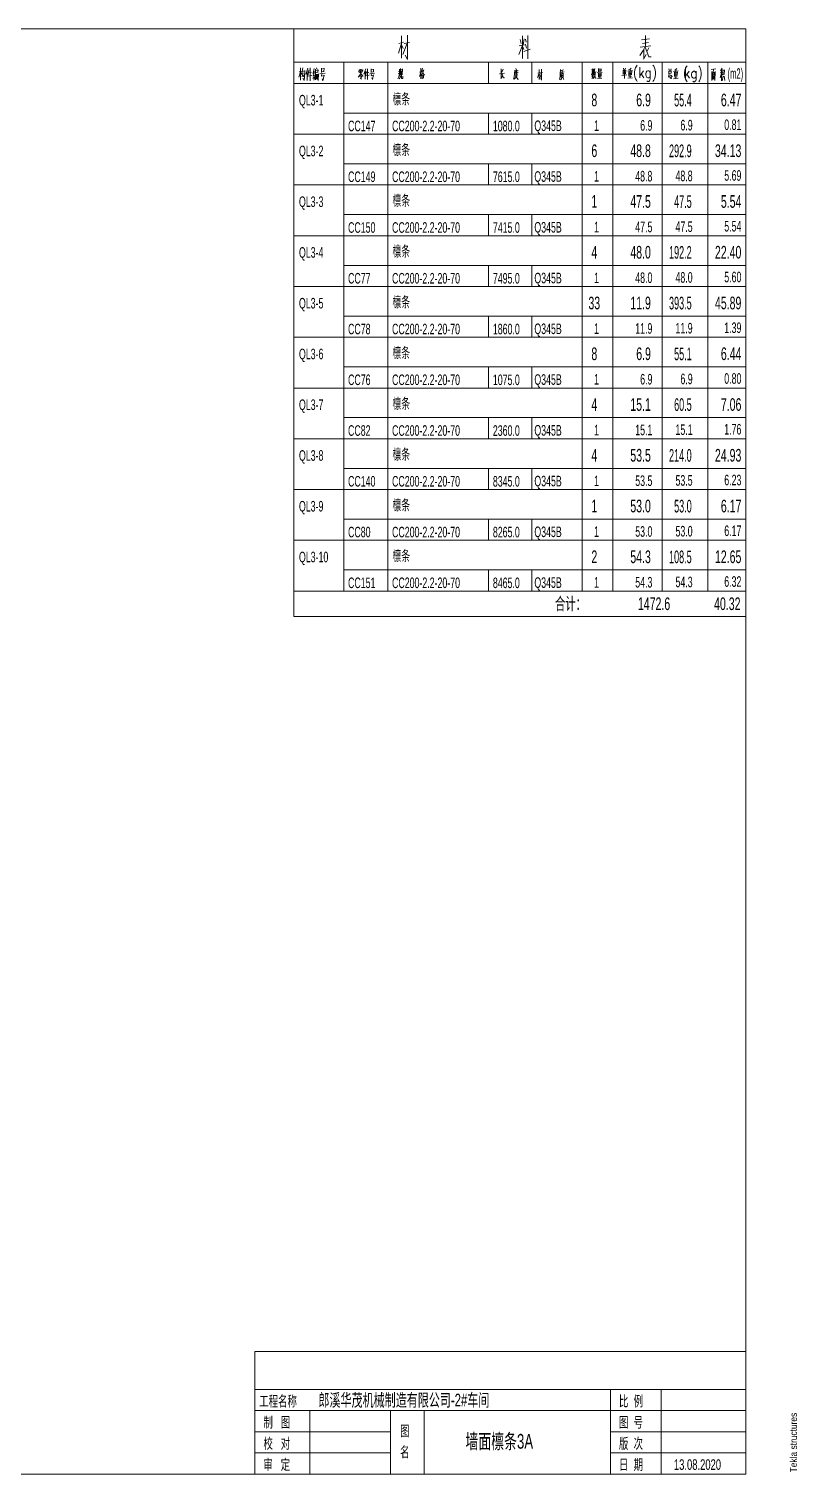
# Model space of a CAD drawing. Extents: x 857 to 4439, y -1249 to 4637.
# Drawn here: x 1240.5 to 1458.3, y 2701.1 to 3111.1 of the extents above; entities that cross this region are included whole.
import ezdxf

# ---------------------------------------------------------------- set-up
doc = ezdxf.new("R2010")
doc.units = 0
doc.header["$LTSCALE"] = 1000
doc.header["$MEASUREMENT"] = 0
doc.linetypes.add('XKITLINE00', pattern=[0])
doc.layers.add('DrawingSheet', color=5, linetype='Continuous', lineweight=0)
doc.layers.add('OtherObjectType', color=1, linetype='Continuous', lineweight=0)
doc.styles.add('Arial', font='arial.ttf')
doc.styles.add('宋体', font='arial.ttf')

# ---------------------------------------------------------------- blocks, each defined once
blk = doc.blocks.new('墙面檩条3A')
at = {"layer": 'DrawingSheet', "color": 5, "linetype": 'XKITLINE00', "lineweight": 0}
for p, q in [((589, 415), (5, 415)), ((589, 5), (589, 415)), ((5, 5), (589, 5))]:
    blk.add_line(p, q, dxfattribs=at)
at = {"layer": 'OtherObjectType', "color": 6, "linetype": 'XKITLINE00', "lineweight": 0}
for p, q in [((460.84, 415), (460.84, 399.52)), ((460.84, 405.52), (589, 405.52)), ((475, 405.52), (475, 399.52)), ((487.48, 405.52), (487.48, 399.52)), ((516.04, 405.52), (516.04, 399.52)), ((528.28, 405.52), (528.28, 399.52)), ((542.56, 405.52), (542.56, 399.52)), ((551.32, 405.52), (551.32, 399.52)), ((565.24, 405.52), (565.24, 399.52)), ((578.2, 405.52), (578.2, 399.52)), ((460.84, 399.52), (460.84, 391.12)), ((589, 399.52), (460.84, 399.52)), ((475, 399.52), (475, 391.12)), ((487.48, 399.52), (487.48, 391.12)), ((542.56, 399.52), (542.56, 391.12)), ((551.32, 399.52), (551.32, 391.12)), ((565.24, 399.52), (565.24, 391.12)), ((578.2, 399.52), (578.2, 391.12)), ((460.84, 391.12), (460.84, 385.12)), ((475, 391.12), (475, 385.12)), ((475, 391.12), (589, 391.12)), ((487.48, 391.12), (487.48, 385.12)), ((516.04, 391.12), (516.04, 385.12)), ((528.28, 391.12), (528.28, 385.12)), ((542.56, 391.12), (542.56, 385.12)), ((551.32, 391.12), (551.32, 385.12)), ((565.24, 391.12), (565.24, 385.12)), ((578.2, 391.12), (578.2, 385.12)), ((460.84, 385.12), (460.84, 376.72)), ((589, 385.12), (460.84, 385.12)), ((475, 385.12), (589, 385.12)), ((475, 385.12), (475, 376.72)), ((487.48, 385.12), (487.48, 376.72)), ((542.56, 385.12), (542.56, 376.72)), ((551.32, 385.12), (551.32, 376.72)), ((565.24, 385.12), (565.24, 376.72)), ((578.2, 385.12), (578.2, 376.72)), ((460.84, 376.72), (460.84, 370.72)), ((475, 376.72), (475, 370.72)), ((475, 376.72), (589, 376.72)), ((487.48, 376.72), (487.48, 370.72)), ((516.04, 376.72), (516.04, 370.72)), ((528.28, 376.72), (528.28, 370.72)), ((542.56, 376.72), (542.56, 370.72)), ((551.32, 376.72), (551.32, 370.72)), ((565.24, 376.72), (565.24, 370.72)), ((578.2, 376.72), (578.2, 370.72)), ((460.84, 370.72), (460.84, 362.32)), ((589, 370.72), (460.84, 370.72)), ((475, 370.72), (589, 370.72)), ((475, 370.72), (475, 362.32)), ((487.48, 370.72), (487.48, 362.32)), ((542.56, 370.72), (542.56, 362.32)), ((551.32, 370.72), (551.32, 362.32)), ((565.24, 370.72), (565.24, 362.32)), ((578.2, 370.72), (578.2, 362.32)), ((460.84, 362.32), (460.84, 356.32)), ((475, 362.32), (475, 356.32)), ((475, 362.32), (589, 362.32)), ((487.48, 362.32), (487.48, 356.32)), ((516.04, 362.32), (516.04, 356.32)), ((528.28, 362.32), (528.28, 356.32)), ((542.56, 362.32), (542.56, 356.32)), ((551.32, 362.32), (551.32, 356.32)), ((565.24, 362.32), (565.24, 356.32)), ((578.2, 362.32), (578.2, 356.32)), ((460.84, 356.32), (460.84, 347.92)), ((589, 356.32), (460.84, 356.32)), ((475, 356.32), (589, 356.32)), ((475, 356.32), (475, 347.92)), ((487.48, 356.32), (487.48, 347.92)), ((542.56, 356.32), (542.56, 347.92)), ((551.32, 356.32), (551.32, 347.92)), ((565.24, 356.32), (565.24, 347.92)), ((578.2, 356.32), (578.2, 347.92)), ((460.84, 347.92), (460.84, 341.92)), ((475, 347.92), (475, 341.92)), ((475, 347.92), (589, 347.92)), ((487.48, 347.92), (487.48, 341.92)), ((516.04, 347.92), (516.04, 341.92)), ((528.28, 347.92), (528.28, 341.92)), ((542.56, 347.92), (542.56, 341.92)), ((551.32, 347.92), (551.32, 341.92)), ((565.24, 347.92), (565.24, 341.92)), ((578.2, 347.92), (578.2, 341.92)), ((460.84, 341.92), (460.84, 333.52)), ((589, 341.92), (460.84, 341.92)), ((475, 341.92), (589, 341.92)), ((475, 341.92), (475, 333.52)), ((487.48, 341.92), (487.48, 333.52)), ((542.56, 341.92), (542.56, 333.52)), ((551.32, 341.92), (551.32, 333.52)), ((565.24, 341.92), (565.24, 333.52)), ((578.2, 341.92), (578.2, 333.52)), ((460.84, 333.52), (460.84, 327.52)), ((475, 333.52), (475, 327.52)), ((475, 333.52), (589, 333.52)), ((487.48, 333.52), (487.48, 327.52)), ((516.04, 333.52), (516.04, 327.52)), ((528.28, 333.52), (528.28, 327.52)), ((542.56, 333.52), (542.56, 327.52)), ((551.32, 333.52), (551.32, 327.52)), ((565.24, 333.52), (565.24, 327.52)), ((578.2, 333.52), (578.2, 327.52)), ((460.84, 327.52), (460.84, 319.12)), ((589, 327.52), (460.84, 327.52)), ((475, 327.52), (589, 327.52)), ((475, 327.52), (475, 319.12)), ((487.48, 327.52), (487.48, 319.12)), ((542.56, 327.52), (542.56, 319.12)), ((551.32, 327.52), (551.32, 319.12)), ((565.24, 327.52), (565.24, 319.12)), ((578.2, 327.52), (578.2, 319.12)), ((460.84, 319.12), (460.84, 313.12)), ((475, 319.12), (475, 313.12)), ((475, 319.12), (589, 319.12)), ((487.48, 319.12), (487.48, 313.12)), ((516.04, 319.12), (516.04, 313.12)), ((528.28, 319.12), (528.28, 313.12)), ((542.56, 319.12), (542.56, 313.12)), ((551.32, 319.12), (551.32, 313.12)), ((565.24, 319.12), (565.24, 313.12)), ((578.2, 319.12), (578.2, 313.12)), ((460.84, 313.12), (460.84, 304.72)), ((589, 313.12), (460.84, 313.12)), ((475, 313.12), (589, 313.12)), ((475, 313.12), (475, 304.72)), ((487.48, 313.12), (487.48, 304.72)), ((542.56, 313.12), (542.56, 304.72)), ((551.32, 313.12), (551.32, 304.72)), ((565.24, 313.12), (565.24, 304.72)), ((578.2, 313.12), (578.2, 304.72)), ((460.84, 304.72), (460.84, 298.72)), ((475, 304.72), (475, 298.72)), ((475, 304.72), (589, 304.72)), ((487.48, 304.72), (487.48, 298.72)), ((516.04, 304.72), (516.04, 298.72)), ((528.28, 304.72), (528.28, 298.72)), ((542.56, 304.72), (542.56, 298.72)), ((551.32, 304.72), (551.32, 298.72)), ((565.24, 304.72), (565.24, 298.72)), ((578.2, 304.72), (578.2, 298.72)), ((460.84, 298.72), (460.84, 290.32)), ((589, 298.72), (460.84, 298.72)), ((475, 298.72), (589, 298.72)), ((475, 298.72), (475, 290.32)), ((487.48, 298.72), (487.48, 290.32)), ((542.56, 298.72), (542.56, 290.32)), ((551.32, 298.72), (551.32, 290.32)), ((565.24, 298.72), (565.24, 290.32)), ((578.2, 298.72), (578.2, 290.32)), ((460.84, 290.32), (460.84, 284.32)), ((475, 290.32), (475, 284.32)), ((475, 290.32), (589, 290.32)), ((487.48, 290.32), (487.48, 284.32)), ((516.04, 290.32), (516.04, 284.32)), ((528.28, 290.32), (528.28, 284.32)), ((542.56, 290.32), (542.56, 284.32)), ((551.32, 290.32), (551.32, 284.32)), ((565.24, 290.32), (565.24, 284.32)), ((578.2, 290.32), (578.2, 284.32)), ((460.84, 284.32), (460.84, 275.92)), ((589, 284.32), (460.84, 284.32)), ((475, 284.32), (589, 284.32)), ((475, 284.32), (475, 275.92)), ((487.48, 284.32), (487.48, 275.92)), ((542.56, 284.32), (542.56, 275.92)), ((551.32, 284.32), (551.32, 275.92)), ((565.24, 284.32), (565.24, 275.92)), ((578.2, 284.32), (578.2, 275.92)), ((460.84, 275.92), (460.84, 269.92)), ((475, 275.92), (475, 269.92)), ((475, 275.92), (589, 275.92)), ((487.48, 275.92), (487.48, 269.92)), ((516.04, 275.92), (516.04, 269.92)), ((528.28, 275.92), (528.28, 269.92)), ((542.56, 275.92), (542.56, 269.92)), ((551.32, 275.92), (551.32, 269.92)), ((565.24, 275.92), (565.24, 269.92)), ((578.2, 275.92), (578.2, 269.92)), ((460.84, 269.92), (460.84, 261.52)), ((589, 269.92), (460.84, 269.92)), ((475, 269.92), (589, 269.92)), ((475, 269.92), (475, 261.52)), ((487.48, 269.92), (487.48, 261.52)), ((542.56, 269.92), (542.56, 261.52)), ((551.32, 269.92), (551.32, 261.52)), ((565.24, 269.92), (565.24, 261.52)), ((578.2, 269.92), (578.2, 261.52)), ((460.84, 261.52), (460.84, 255.52)), ((475, 261.52), (475, 255.52)), ((475, 261.52), (589, 261.52)), ((487.48, 261.52), (487.48, 255.52)), ((516.04, 261.52), (516.04, 255.52)), ((528.28, 261.52), (528.28, 255.52)), ((542.56, 261.52), (542.56, 255.52)), ((551.32, 261.52), (551.32, 255.52)), ((565.24, 261.52), (565.24, 255.52)), ((578.2, 261.52), (578.2, 255.52)), ((460.84, 255.52), (460.84, 248.32)), ((460.84, 255.52), (589, 255.52)), ((475, 255.52), (589, 255.52)), ((460.84, 248.32), (589, 248.32))]:
    blk.add_line(p, q, dxfattribs=at)
at = {"layer": 'OtherObjectType', "color": 2, "linetype": 'XKITLINE00', "lineweight": 0}
for p, q in [((490.48, 408.07), (491.35, 410.89)), ((491.96, 411.21), (490.57, 410.89)), ((491.35, 406.74), (491.35, 413.07)), ((491.87, 409.41), (491.35, 410.45)), ((492.14, 410.83), (493.59, 411.12)), ((492.92, 410.98), (492.25, 408.97)), ((493.04, 413.27), (493.04, 406.36)), ((524.73, 410.22), (526.24, 410.51)), ((525.02, 412.02), (525.26, 410.89)), ((525.63, 410.37), (525.14, 408.89)), ((525.63, 413.07), (525.63, 406.65)), ((525.63, 410.08), (526.07, 409.12)), ((526.13, 412.17), (525.81, 410.45)), ((526.48, 412.08), (526.74, 411.21)), ((526.48, 410.69), (526.79, 409.55)), ((527.2, 406.51), (527.2, 413.13)), ((562.04, 410.22), (559.07, 409.84)), ((559.45, 411.88), (561.69, 412.17)), ((559.74, 410.89), (561.37, 411.12)), ((560.53, 413.13), (560.53, 410.08)), ((492.25, 408.97), (491.7, 407.7)), ((493.04, 406.36), (492.43, 407.55)), ((525.14, 408.89), (524.62, 407.7)), ((526.01, 408.6), (527.87, 409.26)), ((559.86, 408.89), (558.9, 407.46)), ((560.47, 409.99), (559.86, 408.89)), ((559.97, 406.42), (560.76, 407.7)), ((560.09, 409.12), (560.09, 406.59)), ((560.47, 409.84), (561.48, 407.09)), ((561.51, 409.64), (560.96, 408.51)), ((561.48, 407.09), (562.15, 407.09)), ((449.8, 39.8), (589, 39.8)), ((449.8, 39.8), (449.8, 5)), ((589, 39.8), (589, 5)), ((449.8, 5), (589, 5))]:
    blk.add_line(p, q, dxfattribs=at)
at = {"layer": 'OtherObjectType', "color": 4, "linetype": 'XKITLINE00', "lineweight": 0}
for p, q in [((462.28, 401.29), (462.76, 402.8)), ((463.09, 402.95), (462.34, 402.8)), ((462.76, 403.98), (462.76, 400.49)), ((462.76, 402.47), (463, 402.16)), ((463.03, 402.08), (463.23, 402.87)), ((463.17, 401.52), (463.44, 402.54)), ((463.23, 402.87), (463.42, 403.98)), ((463.23, 402.91), (463.93, 403.07)), ((463.67, 401.36), (463.48, 401.9)), ((463.93, 403.22), (463.83, 401.44)), ((464.82, 403.9), (464.2, 402.08)), ((464.58, 403.14), (464.58, 400.39)), ((465.03, 402.58), (464.84, 401.87)), ((465.11, 403.41), (465.03, 402.58)), ((465.05, 402.58), (465.82, 402.7)), ((465.42, 403.94), (465.42, 400.28)), ((466.21, 402.39), (466.6, 402.58)), ((466.71, 401.9), (466.21, 401.6)), ((466.6, 403.74), (466.27, 402.43)), ((466.71, 402.87), (466.27, 401.63)), ((466.93, 401.9), (466.81, 401.21)), ((466.98, 403.55), (466.93, 401.9)), ((467.7, 402.7), (466.95, 402.58)), ((466.98, 400.53), (466.95, 402.23)), ((466.98, 403.22), (467.66, 403.34)), ((466.98, 402.04), (467.78, 402.16)), ((467.25, 402.04), (467.25, 400.72)), ((467.27, 403.94), (467.44, 403.48)), ((467.49, 400.72), (467.53, 402.12)), ((467.7, 403.41), (467.64, 402.7)), ((467.82, 402.23), (467.76, 400.36)), ((468.2, 402.27), (469.75, 402.43)), ((468.65, 403.9), (468.65, 402.62)), ((468.65, 403.59), (469.36, 403.72)), ((469.42, 402.87), (468.65, 402.8)), ((468.76, 402.31), (468.65, 401.63)), ((469.44, 401.87), (469.09, 400.24)), ((469.42, 403.82), (469.36, 402.87)), ((479.51, 401.9), (479.08, 401.35)), ((479.31, 403.35), (479.22, 402.73)), ((479.29, 403.16), (480.36, 403.31)), ((479.39, 402.85), (479.66, 402.92)), ((479.39, 402.56), (479.66, 402.61)), ((479.41, 403.48), (480.2, 403.62)), ((479.83, 402.5), (479.51, 401.9)), ((479.7, 401.99), (479.85, 401.7)), ((479.8, 403.52), (479.8, 402.59)), ((479.8, 402.38), (480.4, 401.57)), ((479.93, 402.92), (480.2, 402.98)), ((479.93, 402.61), (480.2, 402.69)), ((480.38, 403.41), (480.28, 402.92)), ((481.21, 403.64), (480.71, 402.13)), ((481.02, 403.02), (481.02, 400.74)), ((481.26, 402.2), (481.13, 401.6)), ((481.19, 401.76), (482.16, 401.9)), ((481.34, 402.89), (481.26, 402.2)), ((481.42, 402.56), (482.06, 402.65)), ((481.71, 403.68), (481.71, 400.64)), ((482.41, 402.28), (483.69, 402.42)), ((483.42, 401.86), (482.74, 401.72)), ((482.78, 403.64), (482.78, 402.59)), ((482.78, 403.39), (483.4, 403.45)), ((483.42, 402.79), (482.78, 402.73)), ((482.87, 402.32), (482.78, 401.76)), ((483.45, 401.96), (483.15, 400.6)), ((483.42, 403.58), (483.38, 402.79)), ((491.02, 402.43), (490.4, 402.31)), ((490.46, 402.89), (490.98, 402.99)), ((490.75, 402.29), (490.59, 401.4)), ((490.71, 402.08), (490.96, 401.52)), ((490.81, 403.57), (490.75, 402.29)), ((491.23, 401.9), (490.98, 401.21)), ((491.11, 403.72), (491.11, 401.96)), ((491.6, 403.55), (491.11, 403.49)), ((491.37, 403.1), (491.23, 401.9)), ((491.39, 402.14), (491.39, 401.07)), ((491.56, 401.96), (491.6, 403.69)), ((496.79, 402.74), (496.44, 401.54)), ((496.5, 402.74), (497, 402.87)), ((496.79, 403.82), (496.79, 400.88)), ((496.79, 403.72), (496.79, 400.84)), ((496.79, 402.54), (496.96, 402.14)), ((497.27, 402.33), (496.9, 401.73)), ((497.31, 403.82), (497.06, 402.7)), ((497.19, 403.22), (497.66, 403.34)), ((497.21, 401.94), (497.21, 400.84)), ((497.21, 401.81), (497.64, 401.87)), ((497.23, 402.97), (497.74, 401.94)), ((497.41, 402.66), (497.27, 402.33)), ((497.7, 403.4), (497.41, 402.66)), ((497.64, 401.96), (497.62, 401.15)), ((497.74, 401.94), (497.93, 401.94)), ((519.16, 402.27), (520.53, 402.46)), ((519.61, 403.66), (519.61, 401.01)), ((519.95, 403.1), (519.61, 402.64)), ((519.8, 402.33), (520.26, 401.11)), ((520.19, 403.58), (519.95, 403.1)), ((523.42, 402.31), (523.26, 401.3)), ((523.46, 403.33), (523.42, 402.31)), ((523.46, 403.06), (524.44, 403.24)), ((523.48, 402.54), (524.44, 402.66)), ((523.65, 401.84), (524.15, 401.94)), ((523.73, 403.06), (523.73, 402.08)), ((523.73, 402.17), (524.13, 402.23)), ((523.81, 403.8), (523.92, 403.26)), ((524.06, 401.57), (524.17, 402.04)), ((524.08, 402.23), (524.1, 403.1)), ((529.96, 401.23), (530.37, 402.49)), ((530.64, 402.63), (530.02, 402.49)), ((530.37, 400.63), (530.37, 403.46)), ((530.58, 401.84), (530.37, 402.3)), ((530.7, 402.45), (531.35, 402.59)), ((531.04, 402.41), (530.75, 401.52)), ((531.1, 403.56), (531.1, 400.48)), ((536.39, 402.26), (536.31, 401.47)), ((536.41, 403.46), (536.39, 402.26)), ((537.26, 403.42), (536.41, 403.13)), ((536.46, 402.59), (537.45, 402.82)), ((536.62, 402.36), (536.62, 401.27)), ((537.2, 402.26), (536.62, 402.13)), ((536.93, 401.87), (536.85, 401.27)), ((536.89, 402.2), (536.91, 403.19)), ((537.24, 402.44), (537.2, 401.23)), ((545.61, 402.89), (545.2, 402)), ((545.28, 402.85), (545.99, 402.99)), ((545.28, 401.79), (545.78, 401.96)), ((545.37, 403.51), (545.49, 403.05)), ((545.59, 402.2), (545.43, 401.5)), ((545.61, 403.78), (545.61, 402.25)), ((545.61, 402.81), (545.9, 402.39)), ((545.82, 402.16), (545.72, 401.58)), ((545.86, 403.61), (545.76, 402.95)), ((546.03, 402.76), (545.9, 402.14)), ((545.95, 402.39), (546.36, 400.98)), ((546.11, 403.16), (546.03, 402.76)), ((546.03, 402.76), (546.52, 402.85)), ((546.23, 401.96), (546.09, 401.36)), ((546.17, 403.78), (546.11, 403.16)), ((546.3, 402.81), (546.23, 401.96)), ((546.85, 402.56), (548.22, 402.66)), ((547.23, 402.43), (547.23, 401.54)), ((547.23, 402.25), (547.95, 402.33)), ((547.25, 403.74), (547.25, 402.8)), ((547.25, 403.55), (547.95, 403.61)), ((547.25, 403.22), (547.85, 403.28)), ((547.95, 402.99), (547.25, 402.93)), ((547.33, 401.96), (547.81, 402)), ((547.58, 402.29), (547.58, 400.98)), ((547.97, 403.69), (547.93, 402.99)), ((547.97, 402.43), (547.93, 401.69)), ((553.84, 401.82), (555.23, 401.98)), ((554.19, 403.28), (554.19, 402.11)), ((554.94, 403.22), (554.19, 403.1)), ((554.19, 402.21), (554.98, 402.31)), ((554.27, 403.88), (554.44, 403.31)), ((554.29, 402.71), (554.85, 402.77)), ((554.58, 400.95), (554.58, 403.14)), ((554.85, 403.89), (554.63, 403.22)), ((554.96, 403.28), (554.9, 402.31)), ((555.49, 403), (556.88, 403.22)), ((556.2, 403.57), (555.76, 403.37)), ((555.78, 402.85), (555.83, 401.73)), ((555.81, 402.71), (556.61, 402.81)), ((556.67, 402.02), (555.83, 401.92)), ((555.87, 402.31), (556.47, 402.38)), ((556.49, 403.84), (556.2, 403.57)), ((556.2, 403.57), (556.2, 401.09)), ((556.65, 402.98), (556.57, 402.06)), ((557.54, 403.41), (557.42, 402.69)), ((557.42, 402.69), (557.42, 402.13)), ((557.42, 402.13), (557.54, 401.42)), ((557.75, 403.97), (557.54, 403.41)), ((557.96, 404.42), (557.75, 403.97)), ((558.18, 404.69), (557.96, 404.42)), ((558.93, 404.13), (558.93, 401.13)), ((560, 403.12), (558.93, 401.69)), ((559.36, 402.27), (560.09, 401.13)), ((560.75, 402.69), (560.63, 402.27)), ((560.63, 402.27), (560.63, 401.98)), ((560.63, 401.98), (560.75, 401.55)), ((560.96, 402.98), (560.75, 402.69)), ((561.18, 403.12), (560.96, 402.98)), ((561.49, 403.12), (561.18, 403.12)), ((561.7, 402.98), (561.49, 403.12)), ((561.91, 402.69), (561.7, 402.98)), ((561.91, 403.12), (561.91, 400.84)), ((562.67, 404.69), (562.88, 404.42)), ((562.88, 404.42), (563.09, 403.97)), ((563.09, 403.97), (563.31, 403.41)), ((563.31, 403.41), (563.42, 402.69)), ((563.42, 402.13), (563.31, 401.42)), ((563.42, 402.69), (563.42, 402.13)), ((567.16, 401.8), (567.04, 401.32)), ((567.16, 403.66), (567.35, 403.19)), ((567.16, 401.9), (567.41, 401.34)), ((567.18, 403.06), (567.18, 402.09)), ((567.18, 402.92), (567.84, 403.02)), ((567.8, 402.4), (567.18, 402.3)), ((567.43, 402.03), (567.66, 401.66)), ((567.78, 403.68), (567.62, 403.02)), ((567.84, 403.1), (567.78, 402.4)), ((567.91, 401.9), (568.13, 401.43)), ((568.46, 402.88), (569.83, 403.1)), ((569.17, 403.45), (568.73, 403.25)), ((568.75, 402.73), (568.81, 401.61)), ((568.77, 402.59), (569.56, 402.69)), ((569.64, 401.9), (568.81, 401.8)), ((568.84, 402.19), (569.44, 402.26)), ((569.46, 403.72), (569.17, 403.45)), ((569.17, 403.45), (569.17, 400.97)), ((569.62, 402.86), (569.54, 401.94)), ((571.69, 403.29), (571.59, 402.57)), ((571.59, 402.57), (571.59, 402.01)), ((571.59, 402.01), (571.69, 401.3)), ((571.9, 403.85), (571.69, 403.29)), ((571.88, 404.01), (571.88, 401.01)), ((572.97, 403), (571.88, 401.57)), ((572.13, 404.3), (571.9, 403.85)), ((572.35, 404.57), (572.13, 404.3)), ((572.31, 402.15), (573.06, 401.01)), ((573.7, 402.57), (573.61, 402.15)), ((573.61, 402.15), (573.61, 401.86)), ((573.61, 401.86), (573.7, 401.43)), ((573.92, 402.86), (573.7, 402.57)), ((574.13, 403), (573.92, 402.86)), ((574.46, 403), (574.13, 403)), ((574.67, 402.86), (574.46, 403)), ((574.88, 402.57), (574.67, 402.86)), ((574.88, 403), (574.88, 400.72)), ((575.64, 404.57), (575.85, 404.3)), ((575.85, 404.3), (576.06, 403.85)), ((576.06, 403.85), (576.28, 403.29)), ((576.28, 403.29), (576.37, 402.57)), ((576.37, 402.01), (576.28, 401.3)), ((576.37, 402.57), (576.37, 402.01)), ((580.45, 403.66), (579.16, 403.46)), ((579.34, 402.92), (579.36, 400.36)), ((580.28, 402.74), (579.34, 402.58)), ((579.63, 402.62), (579.63, 400.74)), ((579.88, 402.16), (579.63, 402.08)), ((579.7, 402.66), (579.81, 403.58)), ((579.97, 402.66), (579.95, 400.78)), ((580.22, 400.4), (580.31, 402.96)), ((581.93, 401.82), (581.7, 401.12)), ((581.76, 402.54), (582.35, 402.7)), ((582.3, 403.84), (581.83, 403.12)), ((582.1, 402.54), (581.93, 401.82)), ((582.1, 403.42), (582.1, 400.28)), ((582.1, 402.32), (582.33, 401.86)), ((582.47, 403.46), (582.47, 401.86)), ((582.47, 403.16), (582.92, 403.3)), ((582.92, 402.12), (582.47, 402)), ((582.94, 403.38), (582.89, 402.12)), ((463.56, 401.63), (463.09, 401.48)), ((463.71, 400.36), (463.42, 400.99)), ((463.83, 401.44), (463.71, 400.36)), ((464.78, 401.63), (465.94, 401.79)), ((466.21, 400.92), (466.71, 401.44)), ((466.81, 401.21), (466.54, 400.45)), ((467.16, 401.4), (467.64, 401.48)), ((467.76, 400.36), (467.64, 400.69)), ((469.42, 401.75), (468.59, 401.6)), ((469.09, 400.24), (468.82, 400.88)), ((479.58, 401.47), (480.05, 401.57)), ((479.6, 401.16), (480.01, 400.7)), ((480.11, 401.63), (479.78, 400.97)), ((480.4, 401.57), (480.49, 401.57)), ((483.15, 400.6), (482.93, 401.12)), ((490.59, 401.4), (490.36, 400.8)), ((490.98, 401.21), (490.67, 400.84)), ((491.39, 401.07), (491.46, 400.94)), ((491.46, 400.94), (491.75, 400.94)), ((491.75, 400.94), (491.73, 401.63)), ((497.21, 401.07), (497.66, 401.15)), ((519.95, 401.51), (519.53, 400.91)), ((520.26, 401.11), (520.53, 401.15)), ((523.26, 401.3), (523.07, 400.78)), ((523.28, 400.72), (523.9, 401.28)), ((523.65, 401.67), (524.35, 400.72)), ((523.9, 401.28), (524.06, 401.57)), ((524.35, 400.72), (524.5, 400.72)), ((530.75, 401.52), (530.5, 400.96)), ((531.1, 400.48), (530.83, 401)), ((536.31, 401.47), (536.12, 400.67)), ((536.72, 400.87), (536.44, 400.58)), ((536.85, 401.27), (536.72, 400.87)), ((536.97, 401.27), (537.41, 400.62)), ((545.57, 401.17), (545.34, 400.9)), ((545.43, 401.5), (545.86, 401.17)), ((545.72, 401.58), (545.57, 401.17)), ((546.09, 401.36), (545.78, 400.84)), ((546.36, 400.98), (546.57, 400.98)), ((546.92, 400.9), (548.12, 400.99)), ((547.16, 401.3), (547.95, 401.36)), ((547.95, 401.69), (547.23, 401.63)), ((556.88, 401.13), (555.52, 400.99)), ((556.57, 401.55), (555.81, 401.46)), ((557.54, 401.42), (557.75, 400.84)), ((557.75, 400.84), (557.96, 400.41)), ((557.96, 400.41), (558.18, 400.12)), ((560.75, 401.55), (560.96, 401.26)), ((560.96, 401.26), (561.18, 401.13)), ((561.18, 400.12), (560.96, 400.27)), ((561.18, 401.13), (561.49, 401.13)), ((561.49, 400.12), (561.18, 400.12)), ((561.49, 401.13), (561.7, 401.26)), ((561.7, 400.27), (561.49, 400.12)), ((561.7, 401.26), (561.91, 401.55)), ((561.82, 400.41), (561.7, 400.27)), ((561.91, 400.84), (561.82, 400.41)), ((562.88, 400.41), (562.67, 400.12)), ((563.09, 400.84), (562.88, 400.41)), ((563.31, 401.42), (563.09, 400.84)), ((567.41, 401.34), (567.62, 401.06)), ((567.62, 401.06), (567.95, 400.91)), ((567.95, 400.91), (567.86, 401.51)), ((569.83, 401.01), (568.5, 400.87)), ((569.54, 401.43), (568.77, 401.34)), ((571.69, 401.3), (571.9, 400.72)), ((571.9, 400.72), (572.13, 400.29)), ((572.13, 400.29), (572.35, 400)), ((573.7, 401.43), (573.92, 401.14)), ((573.92, 401.14), (574.13, 401.01)), ((574.13, 400), (573.92, 400.15)), ((574.13, 401.01), (574.46, 401.01)), ((574.46, 400), (574.13, 400)), ((574.46, 401.01), (574.67, 401.14)), ((574.67, 400.15), (574.46, 400)), ((574.67, 401.14), (574.88, 401.43)), ((574.79, 400.29), (574.67, 400.15)), ((574.88, 400.72), (574.79, 400.29)), ((575.85, 400.29), (575.64, 400)), ((576.06, 400.72), (575.85, 400.29)), ((576.28, 401.3), (576.06, 400.72)), ((579.36, 400.66), (580.22, 400.82)), ((579.63, 401.48), (579.88, 401.58)), ((582.58, 401.58), (582.25, 400.24)), ((582.85, 401.62), (583.05, 400.36))]:
    blk.add_line(p, q, dxfattribs=at)
at = {"layer": 'OtherObjectType', "color": 3, "linetype": 'XKITLINE00', "lineweight": 0}
for p, q in [((449.8, 29), (589, 29)), ((550.6, 29), (550.6, 5)), ((565, 29), (565, 5)), ((449.8, 23), (589, 23)), ((465.4, 23), (465.4, 5)), ((488.2, 23), (488.2, 5)), ((497.8, 23), (497.8, 5)), ((449.8, 17), (488.2, 17)), ((550.6, 17), (589, 17)), ((449.8, 11), (488.2, 11)), ((550.6, 11), (589, 11))]:
    blk.add_line(p, q, dxfattribs=at)
at = {"layer": 'OtherObjectType', "color": 4, "style": '宋体'}
for s, height, width, p in [('(m2)', 3, 0.51, (583.84, 400.84)), ('8', 3.6, 0.595, (545.2, 393.04)), ('6.9', 3.6, 0.595, (557.92, 393.04)), ('6.47', 3.6, 0.595, (581.92, 393.04)), ('6', 3.6, 0.595, (545.2, 378.64)), ('48.8', 3.6, 0.595, (556.24, 378.64)), ('34.13', 3.6, 0.595, (580.24, 378.64)), ('1', 3.6, 0.595, (545.2, 364.24)), ('47.5', 3.6, 0.595, (556.24, 364.24)), ('5.54', 3.6, 0.595, (581.92, 364.24)), ('4', 3.6, 0.595, (545.2, 349.84)), ('48.0', 3.6, 0.595, (556.24, 349.84)), ('22.40', 3.6, 0.595, (580.24, 349.84)), ('33', 3.6, 0.595, (544.36, 335.44)), ('11.9', 3.6, 0.595, (556.24, 335.44)), ('45.89', 3.6, 0.595, (580.24, 335.44)), ('8', 3.6, 0.595, (545.2, 321.04)), ('6.9', 3.6, 0.595, (557.92, 321.04)), ('6.44', 3.6, 0.595, (581.92, 321.04)), ('4', 3.6, 0.595, (545.2, 306.64)), ('15.1', 3.6, 0.595, (556.24, 306.64)), ('7.06', 3.6, 0.595, (581.92, 306.64)), ('4', 3.6, 0.595, (545.2, 292.24)), ('53.5', 3.6, 0.595, (556.24, 292.24)), ('24.93', 3.6, 0.595, (580.24, 292.24)), ('1', 3.6, 0.595, (545.2, 277.84)), ('53.0', 3.6, 0.595, (556.24, 277.84)), ('6.17', 3.6, 0.595, (581.92, 277.84)), ('2', 3.6, 0.595, (545.2, 263.44)), ('54.3', 3.6, 0.595, (556.24, 263.44)), ('12.65', 3.6, 0.595, (580.24, 263.44)), ('工程名称', 3, 0.6375, (451, 24.2)), ('比  例', 3, 0.6375, (553, 24.2)), ('制   图', 3, 0.6375, (452.2, 18.2)), ('图  号', 3, 0.6375, (553, 18.2)), ('图', 3, 0.6375, (490.96, 15.8)), ('校   对', 3, 0.6375, (452.2, 12.2)), ('名', 3, 0.6375, (490.96, 9.8)), ('版  次', 3, 0.6375, (553, 12.2)), ('审   定', 3, 0.6375, (452.2, 6.2)), ('日  期', 3, 0.6375, (553, 6.2))]:
    blk.add_text(s, height=height, dxfattribs=dict(at, width=width)).set_placement(p)
at = {"layer": 'OtherObjectType', "color": 7, "style": '宋体'}
for s, height, width, p in [('QL3-1', 3, 0.595, (462.28, 393.28)), ('檩条', 3, 0.595, (488.8, 393.64)), ('CC147', 3, 0.595, (476.2, 385.96)), ('CC200-2.2-20-70', 3, 0.595, (488.68, 385.96)), ('1080.0', 3, 0.595, (517.27, 385.95)), ('Q345B', 3, 0.595, (529.03, 386.02)), ('1', 3, 0.595, (545.98, 386.08)), ('6.9', 3, 0.595, (559.04, 386.12)), ('6.9', 3, 0.595, (570.45, 386.2)), ('0.81', 3, 0.595, (582.88, 386.32)), ('QL3-2', 3, 0.595, (462.28, 378.88)), ('檩条', 3, 0.595, (488.8, 379.24)), ('CC149', 3, 0.595, (476.2, 371.56)), ('CC200-2.2-20-70', 3, 0.595, (488.68, 371.56)), ('7615.0', 3, 0.595, (517.27, 371.55)), ('Q345B', 3, 0.595, (529.03, 371.62)), ('1', 3, 0.595, (545.98, 371.68)), ('48.8', 3, 0.595, (557.64, 371.72)), ('48.8', 3, 0.595, (569.05, 371.8)), ('5.69', 3, 0.595, (582.88, 371.92)), ('QL3-3', 3, 0.595, (462.28, 364.48)), ('檩条', 3, 0.595, (488.8, 364.84)), ('CC150', 3, 0.595, (476.2, 357.16)), ('CC200-2.2-20-70', 3, 0.595, (488.68, 357.16)), ('7415.0', 3, 0.595, (517.27, 357.15)), ('Q345B', 3, 0.595, (529.03, 357.22)), ('1', 3, 0.595, (545.98, 357.28)), ('47.5', 3, 0.595, (557.64, 357.32)), ('47.5', 3, 0.595, (569.05, 357.4)), ('5.54', 3, 0.595, (582.88, 357.52)), ('QL3-4', 3, 0.595, (462.28, 350.08)), ('檩条', 3, 0.595, (488.8, 350.44)), ('CC77', 3, 0.595, (476.2, 342.76)), ('CC200-2.2-20-70', 3, 0.595, (488.68, 342.76)), ('7495.0', 3, 0.595, (517.27, 342.75)), ('Q345B', 3, 0.595, (529.03, 342.82)), ('1', 3, 0.595, (545.98, 342.88)), ('48.0', 3, 0.595, (557.64, 342.92)), ('48.0', 3, 0.595, (569.05, 343)), ('5.60', 3, 0.595, (582.88, 343.12)), ('QL3-5', 3, 0.595, (462.28, 335.68)), ('檩条', 3, 0.595, (488.8, 336.04)), ('CC78', 3, 0.595, (476.2, 328.36)), ('CC200-2.2-20-70', 3, 0.595, (488.68, 328.36)), ('1860.0', 3, 0.595, (517.27, 328.35)), ('Q345B', 3, 0.595, (529.03, 328.42)), ('1', 3, 0.595, (545.98, 328.48)), ('11.9', 3, 0.595, (557.64, 328.52)), ('11.9', 3, 0.595, (569.05, 328.6)), ('1.39', 3, 0.595, (582.88, 328.72)), ('QL3-6', 3, 0.595, (462.28, 321.28)), ('檩条', 3, 0.595, (488.8, 321.64)), ('CC76', 3, 0.595, (476.2, 313.96)), ('CC200-2.2-20-70', 3, 0.595, (488.68, 313.96)), ('1075.0', 3, 0.595, (517.27, 313.95)), ('Q345B', 3, 0.595, (529.03, 314.02)), ('1', 3, 0.595, (545.98, 314.08)), ('6.9', 3, 0.595, (559.04, 314.12)), ('6.9', 3, 0.595, (570.45, 314.2)), ('0.80', 3, 0.595, (582.88, 314.32)), ('QL3-7', 3, 0.595, (462.28, 306.88)), ('檩条', 3, 0.595, (488.8, 307.24)), ('CC82', 3, 0.595, (476.2, 299.56)), ('CC200-2.2-20-70', 3, 0.595, (488.68, 299.56)), ('2360.0', 3, 0.595, (517.27, 299.55)), ('Q345B', 3, 0.595, (529.03, 299.62)), ('1', 3, 0.595, (545.98, 299.68)), ('15.1', 3, 0.595, (557.64, 299.72)), ('15.1', 3, 0.595, (569.05, 299.8)), ('1.76', 3, 0.595, (582.88, 299.92)), ('QL3-8', 3, 0.595, (462.28, 292.48)), ('檩条', 3, 0.595, (488.8, 292.84)), ('CC140', 3, 0.595, (476.2, 285.16)), ('CC200-2.2-20-70', 3, 0.595, (488.68, 285.16)), ('8345.0', 3, 0.595, (517.27, 285.15)), ('Q345B', 3, 0.595, (529.03, 285.22)), ('1', 3, 0.595, (545.98, 285.28)), ('53.5', 3, 0.595, (557.64, 285.32)), ('53.5', 3, 0.595, (569.05, 285.4)), ('6.23', 3, 0.595, (582.88, 285.52)), ('QL3-9', 3, 0.595, (462.28, 278.08)), ('檩条', 3, 0.595, (488.8, 278.44)), ('CC80', 3, 0.595, (476.2, 270.76)), ('CC200-2.2-20-70', 3, 0.595, (488.68, 270.76)), ('8265.0', 3, 0.595, (517.27, 270.75)), ('Q345B', 3, 0.595, (529.03, 270.82)), ('1', 3, 0.595, (545.98, 270.88)), ('53.0', 3, 0.595, (557.64, 270.92)), ('53.0', 3, 0.595, (569.05, 271)), ('6.17', 3, 0.595, (582.88, 271.12)), ('QL3-10', 3, 0.595, (462.28, 263.68)), ('檩条', 3, 0.595, (488.8, 264.04)), ('CC151', 3, 0.595, (476.2, 256.36)), ('CC200-2.2-20-70', 3, 0.595, (488.68, 256.36)), ('8465.0', 3, 0.595, (517.27, 256.35)), ('Q345B', 3, 0.595, (529.03, 256.42)), ('1', 3, 0.595, (545.98, 256.48)), ('54.3', 3, 0.595, (557.64, 256.52)), ('54.3', 3, 0.595, (569.05, 256.6)), ('6.32', 3, 0.595, (582.88, 256.72)), ('合计：', 3.6, 0.595, (534.88, 250.12)), ('郎溪华茂机械制造有限公司-2#车间', 3.6, 0.6375, (467.8, 24.2)), ('墙面檩条3A', 4.2, 0.6375, (509.5, 12.2)), ('13.08.2020', 3, 0.6375, (568.6, 6.2))]:
    blk.add_text(s, height=height, dxfattribs=dict(at, width=width)).set_placement(p)
at = {"layer": 'OtherObjectType', "color": 6, "style": '宋体'}
for s, width, p in [('55.4', 0.51, (568.66, 393.01)), ('292.9', 0.51, (567.22, 378.61)), ('47.5', 0.51, (568.66, 364.21)), ('192.2', 0.51, (567.22, 349.81)), ('393.5', 0.51, (567.22, 335.41)), ('55.1', 0.51, (568.66, 321.01)), ('60.5', 0.51, (568.66, 306.61)), ('214.0', 0.51, (567.22, 292.21)), ('53.0', 0.51, (568.66, 277.81)), ('108.5', 0.51, (567.22, 263.41)), ('1472.6', 0.595, (558.4, 250.12)), ('40.32', 0.595, (580, 250.12))]:
    blk.add_text(s, height=3.6, dxfattribs=dict(at, width=width)).set_placement(p)
blk = doc.blocks.new('墙面檩条3B')
at = {"layer": 'DrawingSheet', "color": 5, "style": 'Arial', "width": 0.85}
blk.add_text('Tekla structures', height=2, rotation=90, dxfattribs=at).set_placement((4.5, 5.5))

msp = doc.modelspace()

# ---------------------------------------------------------------- block references
for name, p in [('墙面檩条3A', (854.82, 2696.13)), ('墙面檩条3B', (1453.82, 2696.13))]:
    msp.add_blockref(name, p)

doc.saveas('drawing.dxf')
